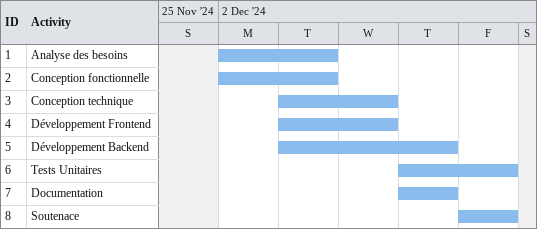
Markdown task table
| ID | Task | Start | Finish |
|---|---|---|---|
| 1 | Analyse des besoins | 2024-12-02 | 2024-12-03 |
| 2 | Conception fonctionnelle | 2024-12-02 | 2024-12-03 |
| 3 | Conception technique | 2024-12-03 | 2024-12-04 |
| 4 | Développement Frontend | 2024-12-03 | 2024-12-04 |
| 5 | Développement Backend | 2024-12-03 | 2024-12-05 |
| 6 | Tests Unitaires | 2024-12-05 | 2024-12-06 |
| 7 | Documentation | 2024-12-05 | 2024-12-05 |
| 8 | Soutenace | 2024-12-06 | 2024-12-06 |
